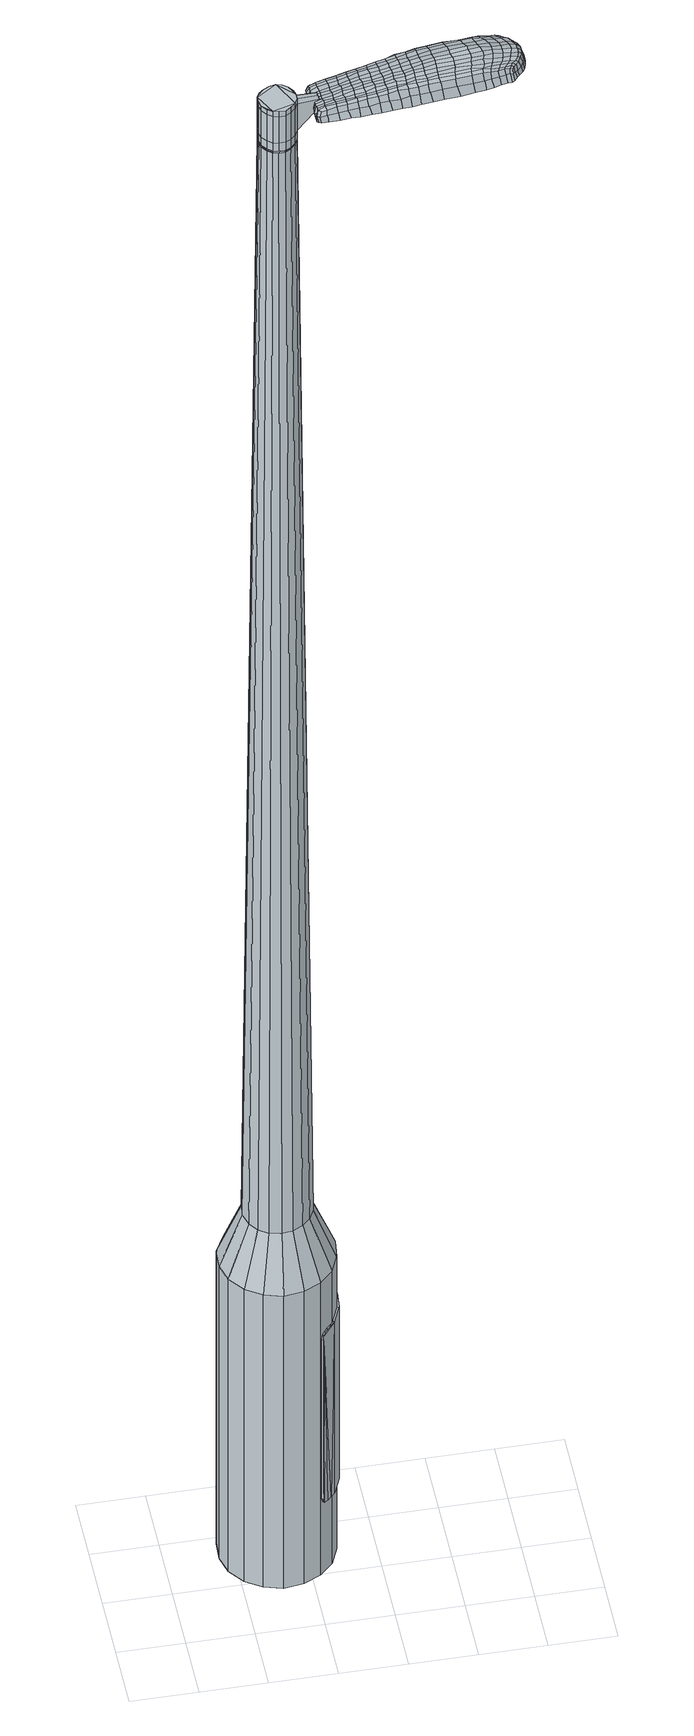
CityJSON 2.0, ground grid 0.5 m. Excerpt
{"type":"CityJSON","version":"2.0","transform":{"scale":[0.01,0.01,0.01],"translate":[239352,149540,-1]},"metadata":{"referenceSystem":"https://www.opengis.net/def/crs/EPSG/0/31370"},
"CityObjects":{
"object1":{"type":"GenericCityObject","attributes":{"cluster":898,"mean_distance_to_centroid":0.32,"new_centroid_x":239352.8,"new_centroid_y":149540.81,"mean_distance_to_camera":8.29,"H1":488.17,"H2":578.06,"Z_final":110.41,"cluster2":-1,"proj_x":239353.4,"proj_y":149546.89,"id_line":43039,"bearing_l":275.64,"distance":6.11,"orientation":"left","G_obj":5.64},"geometry":[{"type":"MultiSurface","lod":"2","boundaries":[[[0,1,2,3]],[[1,4,5,2]],[[4,6,7,5]],[[6,8,9,7]],[[8,10,11,9]],[[10,12,13,11]],[[12,14,15,13]],[[14,16,17,15]],[[16,18,19,17]],[[18,20,21,19]],[[20,22,23,21]],[[22,24,25,23]],[[24,26,27,25]],[[26,28,29,27]],[[28,30,31,29]],[[30,32,33,31]],[[32,34,35,33]],[[34,0,3,35]],[[36,37,38,39]],[[38,40,41,42]],[[41,43,42]],[[42,44,45,46]],[[45,47,46]],[[46,48,49,50]],[[49,51,50]],[[42,46,50,38]],[[50,52,39,38]],[[53,36,39]],[[2,5,7,35]],[[7,9,11,15]],[[11,13,15]],[[15,17,19,23]],[[19,21,23]],[[23,25,27,31]],[[27,29,31]],[[15,23,31,7]],[[31,33,35,7]],[[3,2,35]],[[1,0,54,55]],[[0,34,56,54]],[[34,32,57,56]],[[32,30,58,57]],[[30,28,59,58]],[[28,26,60,59]],[[26,24,61,60]],[[24,22,62,61]],[[22,20,63,62]],[[20,18,64,63]],[[18,16,65,64]],[[16,14,66,65]],[[14,12,67,66]],[[12,10,68,67]],[[10,8,69,68]],[[8,6,70,69]],[[6,4,71,70]],[[4,1,55,71]],[[55,54,72,73]],[[54,56,74,72]],[[56,57,75,74]],[[57,58,76,75]],[[58,59,77,76]],[[59,60,78,77]],[[60,61,79,78]],[[61,62,80,79]],[[62,63,81,80]],[[63,64,82,81]],[[64,65,83,82]],[[65,66,84,83]],[[66,67,85,84]],[[67,68,86,85]],[[68,69,87,86]],[[69,70,88,87]],[[70,71,89,88]],[[71,55,73,89]],[[90,91,92,93]],[[94,95,91,90]],[[96,97,95,94]],[[98,99,97,96]],[[100,101,99,98]],[[78,102,101,100]],[[79,103,102,78]],[[104,105,103,79]],[[106,107,105,104]],[[108,109,107,106]],[[110,111,109,108]],[[112,113,111,110]],[[114,115,113,112]],[[116,117,115,114]],[[118,119,117,116]],[[120,121,119,118]],[[122,123,121,120]],[[93,92,123,122]],[[124,125,126,127]],[[128,124,127,129]],[[130,128,129,131]],[[132,130,131,133]],[[134,132,133,135]],[[136,134,135,137]],[[138,136,137,139]],[[140,138,139,141]],[[142,140,141,143]],[[144,142,143,145]],[[146,144,145,147]],[[148,146,147,149]],[[150,148,149,151]],[[152,150,151,153]],[[154,152,153,155]],[[156,154,155,157]],[[73,72,90,93]],[[72,74,94,90]],[[74,75,96,94]],[[75,76,98,96]],[[76,77,100,98]],[[77,78,100]],[[80,104,79]],[[80,81,106,104]],[[81,82,108,106]],[[82,83,110,108]],[[83,84,112,110]],[[84,85,114,112]],[[85,86,116,114]],[[86,87,118,116]],[[87,88,120,118]],[[88,89,122,120]],[[89,73,93,122]],[[158,159,92,91]],[[159,160,123,92]],[[160,161,121,123]],[[161,162,119,121]],[[162,163,117,119]],[[163,164,115,117]],[[164,165,113,115]],[[165,166,111,113]],[[166,167,109,111]],[[167,168,107,109]],[[168,169,105,107]],[[169,103,105]],[[170,101,102]],[[170,171,99,101]],[[171,172,97,99]],[[172,173,95,97]],[[173,158,91,95]],[[39,52,156,174]],[[159,158,175,157]],[[53,39,174,125]],[[158,173,126,175]],[[36,53,125,124]],[[173,172,127,126]],[[37,36,124,128]],[[172,171,129,127]],[[38,37,128,130]],[[171,170,131,129]],[[40,38,130,132]],[[170,102,133,131]],[[41,40,132,134]],[[102,103,135,133]],[[43,41,134,136]],[[103,169,137,135]],[[42,43,136,138]],[[169,168,139,137]],[[44,42,138,140]],[[168,167,141,139]],[[45,44,140,142]],[[167,166,143,141]],[[47,45,142,144]],[[166,165,145,143]],[[46,47,144,146]],[[165,164,147,145]],[[48,46,146,148]],[[164,163,149,147]],[[49,48,148,150]],[[163,162,151,149]],[[51,49,150,152]],[[162,161,153,151]],[[50,51,152,154]],[[161,160,155,153]],[[52,50,154,156]],[[160,159,157,155]],[[156,157,176,177]],[[157,175,178,176]],[[175,126,179,178]],[[126,125,180,179]],[[125,174,181,180]],[[174,156,177,181]],[[182,183,184,185]],[[186,182,185,187]],[[182,186,188,189]],[[183,182,189,190]],[[191,192,193,194]],[[195,191,194,196]],[[191,195,197,198]],[[192,191,198,199]],[[200,201,202,203]],[[204,200,203,205]],[[200,204,206,207]],[[201,200,207,208]],[[209,210,211,212]],[[213,209,212,214]],[[209,213,215,216]],[[210,209,216,217]],[[218,219,220,221]],[[222,218,221,223]],[[218,222,224,225]],[[219,218,225,226]],[[227,228,229,230]],[[231,227,230,232]],[[227,231,233,234]],[[228,227,234,235]],[[236,237,238,239]],[[228,236,239,229]],[[236,228,235,240]],[[237,236,240,241]],[[242,243,244,245]],[[237,242,245,238]],[[242,237,241,246]],[[243,242,246,247]],[[248,186,187,249]],[[243,248,249,244]],[[248,243,247,250]],[[186,248,250,188]],[[251,252,253,254]],[[255,251,254,256]],[[251,255,257,258]],[[252,251,258,259]],[[260,261,262,263]],[[252,260,263,253]],[[260,252,259,264]],[[261,260,264,265]],[[266,267,268,269]],[[261,266,269,262]],[[266,261,265,270]],[[267,266,270,271]],[[272,273,274,275]],[[267,272,275,268]],[[272,267,271,276]],[[273,272,276,277]],[[278,183,190,279]],[[273,278,279,274]],[[278,273,277,280]],[[183,278,280,184]],[[281,282,283,284]],[[285,281,284,286]],[[281,285,287,288]],[[282,281,288,289]],[[290,291,292,293]],[[282,290,293,283]],[[290,282,289,294]],[[291,290,294,295]],[[296,297,298,299]],[[291,296,299,292]],[[296,291,295,300]],[[297,296,300,301]],[[302,195,196,303]],[[297,302,303,298]],[[302,297,301,304]],[[195,302,304,197]],[[305,306,307,308]],[[309,305,308,310]],[[305,309,311,312]],[[306,305,312,313]],[[314,315,316,317]],[[306,314,317,307]],[[314,306,313,318]],[[315,314,318,319]],[[320,321,322,323]],[[315,320,323,316]],[[320,315,319,324]],[[321,320,324,325]],[[326,327,328,329]],[[321,326,329,322]],[[326,321,325,330]],[[327,326,330,331]],[[332,192,199,333]],[[327,332,333,328]],[[332,327,331,334]],[[192,332,334,193]],[[335,221,220,336]],[[337,335,336,338]],[[335,337,339,340]],[[221,335,340,223]],[[341,337,338,342]],[[343,341,342,344]],[[341,343,345,346]],[[337,341,346,339]],[[347,343,344,348]],[[349,347,348,350]],[[347,349,351,352]],[[343,347,352,345]],[[353,349,350,354]],[[355,353,354,356]],[[353,355,357,358]],[[349,353,358,351]],[[359,355,356,360]],[[210,359,360,211]],[[359,210,217,361]],[[355,359,361,357]],[[362,363,208,207]],[[364,362,207,206]],[[362,364,365,366]],[[363,362,366,367]],[[368,369,367,366]],[[370,368,366,365]],[[368,370,371,372]],[[369,368,372,373]],[[374,375,373,372]],[[376,374,372,371]],[[374,376,377,378]],[[375,374,378,379]],[[380,381,379,378]],[[382,380,378,377]],[[380,382,215,213]],[[381,380,213,214]],[[383,384,385,386]],[[285,383,386,287]],[[383,285,286,387]],[[384,383,387,388]],[[389,204,205,390]],[[384,389,390,385]],[[389,384,388,391]],[[204,389,391,206]],[[392,393,394,395]],[[231,392,395,233]],[[392,231,232,396]],[[393,392,396,397]],[[398,399,400,401]],[[393,398,401,394]],[[398,393,397,402]],[[399,398,402,403]],[[404,201,208,405]],[[399,404,405,400]],[[404,399,403,406]],[[201,404,406,202]],[[407,408,409,410]],[[189,407,410,190]],[[407,189,188,411]],[[408,407,411,412]],[[413,414,415,416]],[[408,413,416,409]],[[413,408,412,417]],[[414,413,417,418]],[[419,212,211,420]],[[414,419,420,415]],[[419,414,418,421]],[[212,419,421,214]],[[422,423,424,425]],[[194,422,425,196]],[[422,194,193,426]],[[423,422,426,427]],[[428,216,215,429]],[[423,428,429,424]],[[428,423,427,430]],[[216,428,430,217]],[[431,432,433,434]],[[309,431,434,311]],[[431,309,310,435]],[[432,431,435,436]],[[437,222,223,438]],[[432,437,438,433]],[[437,432,436,439]],[[222,437,439,224]],[[440,441,442,443]],[[255,440,443,257]],[[440,255,256,444]],[[441,440,444,445]],[[446,447,448,449]],[[441,446,449,442]],[[446,441,445,450]],[[447,446,450,451]],[[452,219,226,453]],[[447,452,453,448]],[[452,447,451,454]],[[219,452,454,220]],[[455,456,445,444]],[[254,455,444,256]],[[455,254,253,457]],[[456,455,457,458]],[[459,460,451,450]],[[456,459,450,445]],[[459,456,458,461]],[[460,459,461,462]],[[463,336,220,454]],[[460,463,454,451]],[[463,460,462,464]],[[336,463,464,338]],[[465,466,467,468]],[[312,465,468,313]],[[465,312,311,434]],[[466,465,434,433]],[[469,340,339,470]],[[466,469,470,467]],[[469,466,433,438]],[[340,469,438,223]],[[471,472,458,457]],[[263,471,457,253]],[[471,263,262,473]],[[472,471,473,474]],[[475,476,462,461]],[[472,475,461,458]],[[475,472,474,477]],[[476,475,477,478]],[[479,342,338,464]],[[476,479,464,462]],[[479,476,478,480]],[[342,479,480,344]],[[481,482,483,484]],[[318,481,484,319]],[[481,318,313,468]],[[482,481,468,467]],[[485,346,345,486]],[[482,485,486,483]],[[485,482,467,470]],[[346,485,470,339]],[[487,488,474,473]],[[269,487,473,262]],[[487,269,268,489]],[[488,487,489,490]],[[491,492,478,477]],[[488,491,477,474]],[[491,488,490,493]],[[492,491,493,494]],[[495,348,344,480]],[[492,495,480,478]],[[495,492,494,496]],[[348,495,496,350]],[[497,498,499,500]],[[324,497,500,325]],[[497,324,319,484]],[[498,497,484,483]],[[501,352,351,502]],[[498,501,502,499]],[[501,498,483,486]],[[352,501,486,345]],[[503,504,490,489]],[[275,503,489,268]],[[503,275,274,505]],[[504,503,505,506]],[[507,508,494,493]],[[504,507,493,490]],[[507,504,506,509]],[[508,507,509,510]],[[511,354,350,496]],[[508,511,496,494]],[[511,508,510,512]],[[354,511,512,356]],[[513,514,515,516]],[[330,513,516,331]],[[513,330,325,500]],[[514,513,500,499]],[[517,358,357,518]],[[514,517,518,515]],[[517,514,499,502]],[[358,517,502,351]],[[519,520,506,505]],[[279,519,505,274]],[[519,279,190,410]],[[520,519,410,409]],[[521,522,510,509]],[[520,521,509,506]],[[521,520,409,416]],[[522,521,416,415]],[[523,360,356,512]],[[522,523,512,510]],[[523,522,415,420]],[[360,523,420,211]],[[524,525,427,426]],[[334,524,426,193]],[[524,334,331,516]],[[525,524,516,515]],[[526,361,217,430]],[[525,526,430,427]],[[526,525,515,518]],[[361,526,518,357]],[[527,528,388,387]],[[284,527,387,286]],[[527,284,283,529]],[[528,527,529,530]],[[531,364,206,391]],[[528,531,391,388]],[[531,528,530,532]],[[364,531,532,365]],[[533,534,535,536]],[[234,533,536,235]],[[533,234,233,395]],[[534,533,395,394]],[[537,538,539,540]],[[534,537,540,535]],[[537,534,394,401]],[[538,537,401,400]],[[541,363,367,542]],[[538,541,542,539]],[[541,538,400,405]],[[363,541,405,208]],[[543,544,530,529]],[[293,543,529,283]],[[543,293,292,545]],[[544,543,545,546]],[[547,370,365,532]],[[544,547,532,530]],[[547,544,546,548]],[[370,547,548,371]],[[549,550,551,552]],[[240,549,552,241]],[[549,240,235,536]],[[550,549,536,535]],[[553,554,555,556]],[[550,553,556,551]],[[553,550,535,540]],[[554,553,540,539]],[[557,369,373,558]],[[554,557,558,555]],[[557,554,539,542]],[[369,557,542,367]],[[559,560,546,545]],[[299,559,545,292]],[[559,299,298,561]],[[560,559,561,562]],[[563,376,371,548]],[[560,563,548,546]],[[563,560,562,564]],[[376,563,564,377]],[[565,566,567,568]],[[246,565,568,247]],[[565,246,241,552]],[[566,565,552,551]],[[569,570,571,572]],[[566,569,572,567]],[[569,566,551,556]],[[570,569,556,555]],[[573,375,379,574]],[[570,573,574,571]],[[573,570,555,558]],[[375,573,558,373]],[[575,576,562,561]],[[303,575,561,298]],[[575,303,196,425]],[[576,575,425,424]],[[577,382,377,564]],[[576,577,564,562]],[[577,576,424,429]],[[382,577,429,215]],[[578,579,412,411]],[[250,578,411,188]],[[578,250,247,568]],[[579,578,568,567]],[[580,581,418,417]],[[579,580,417,412]],[[580,579,567,572]],[[581,580,572,571]],[[582,381,214,421]],[[581,582,421,418]],[[582,581,571,574]],[[381,582,574,379]],[[583,584,585,586]],[[586,585,587,588]],[[589,587,585,590]],[[590,585,584,591]],[[592,593,594,595]],[[595,594,596,597]],[[598,596,594,599]],[[599,594,593,600]],[[601,602,603,604]],[[604,603,605,606]],[[607,605,603,608]],[[608,603,602,609]],[[610,611,612,613]],[[613,612,614,615]],[[616,614,612,617]],[[617,612,611,618]],[[619,620,621,622]],[[622,621,623,624]],[[625,623,621,626]],[[626,621,620,627]],[[628,629,630,631]],[[631,630,632,633]],[[634,632,630,635]],[[635,630,629,636]],[[637,638,639,640]],[[640,639,629,628]],[[636,629,639,641]],[[641,639,638,642]],[[643,644,645,646]],[[646,645,638,637]],[[642,638,645,647]],[[647,645,644,648]],[[588,587,649,650]],[[650,649,644,643]],[[648,644,649,651]],[[651,649,587,589]],[[652,653,654,655]],[[655,654,656,657]],[[658,656,654,659]],[[659,654,653,660]],[[661,662,663,664]],[[664,663,653,652]],[[660,653,663,665]],[[665,663,662,666]],[[667,668,669,670]],[[670,669,662,661]],[[666,662,669,671]],[[671,669,668,672]],[[673,674,675,676]],[[676,675,668,667]],[[672,668,675,677]],[[677,675,674,678]],[[591,584,679,680]],[[680,679,674,673]],[[678,674,679,681]],[[681,679,584,583]],[[682,683,684,685]],[[685,684,686,687]],[[688,686,684,689]],[[689,684,683,690]],[[691,692,693,694]],[[694,693,683,682]],[[690,683,693,695]],[[695,693,692,696]],[[697,698,699,700]],[[700,699,692,691]],[[696,692,699,701]],[[701,699,698,702]],[[597,596,703,704]],[[704,703,698,697]],[[702,698,703,705]],[[705,703,596,598]],[[706,707,708,709]],[[709,708,710,711]],[[712,710,708,713]],[[713,708,707,714]],[[715,716,717,718]],[[718,717,707,706]],[[714,707,717,719]],[[719,717,716,720]],[[721,722,723,724]],[[724,723,716,715]],[[720,716,723,725]],[[725,723,722,726]],[[727,728,729,730]],[[730,729,722,721]],[[726,722,729,731]],[[731,729,728,732]],[[600,593,733,734]],[[734,733,728,727]],[[732,728,733,735]],[[735,733,593,592]],[[619,622,736,737]],[[737,736,738,739]],[[740,738,736,741]],[[741,736,622,624]],[[739,738,742,743]],[[743,742,744,745]],[[746,744,742,747]],[[747,742,738,740]],[[745,744,748,749]],[[749,748,750,751]],[[752,750,748,753]],[[753,748,744,746]],[[751,750,754,755]],[[755,754,756,757]],[[758,756,754,759]],[[759,754,750,752]],[[757,756,760,761]],[[761,760,611,610]],[[618,611,760,762]],[[762,760,756,758]],[[609,763,764,608]],[[608,764,765,607]],[[766,765,764,767]],[[767,764,763,768]],[[768,769,770,767]],[[767,770,771,766]],[[772,771,770,773]],[[773,770,769,774]],[[774,775,776,773]],[[773,776,777,772]],[[778,777,776,779]],[[779,776,775,780]],[[780,781,782,779]],[[779,782,783,778]],[[616,783,782,614]],[[614,782,781,615]],[[784,785,786,787]],[[787,786,686,688]],[[687,686,786,788]],[[788,786,785,789]],[[606,605,790,791]],[[791,790,785,784]],[[789,785,790,792]],[[792,790,605,607]],[[793,794,795,796]],[[796,795,632,634]],[[633,632,795,797]],[[797,795,794,798]],[[799,800,801,802]],[[802,801,794,793]],[[798,794,801,803]],[[803,801,800,804]],[[609,602,805,806]],[[806,805,800,799]],[[804,800,805,807]],[[807,805,602,601]],[[808,809,810,811]],[[811,810,590,591]],[[589,590,810,812]],[[812,810,809,813]],[[814,815,816,817]],[[817,816,809,808]],[[813,809,816,818]],[[818,816,815,819]],[[610,613,820,821]],[[821,820,815,814]],[[819,815,820,822]],[[822,820,613,615]],[[823,824,825,826]],[[826,825,595,597]],[[592,595,825,827]],[[827,825,824,828]],[[616,617,829,830]],[[830,829,824,823]],[[828,824,829,831]],[[831,829,617,618]],[[832,833,834,835]],[[835,834,710,712]],[[711,710,834,836]],[[836,834,833,837]],[[624,623,838,839]],[[839,838,833,832]],[[837,833,838,840]],[[840,838,623,625]],[[841,842,656,843]],[[843,656,658]],[[657,656,844]],[[844,656,842,845]],[[846,847,848,849]],[[849,848,842,841]],[[845,842,848,850]],[[850,848,847,851]],[[627,620,852,853]],[[853,852,847,846]],[[851,847,852,854]],[[854,852,620,619]],[[845,855,844]],[[844,855,655,657]],[[652,655,855,856]],[[856,855,857]],[[851,858,859,850]],[[850,859,855,845]],[[857,855,859,860]],[[860,859,858,861]],[[619,737,177,854]],[[854,177,858,851]],[[861,858,177,862]],[[862,177,737,739]],[[863,864,865,866]],[[866,865,713,714]],[[712,713,865,835]],[[835,865,864,832]],[[740,741,867,868]],[[868,867,864,863]],[[832,864,867,839]],[[839,867,741,624]],[[857,869,870,856]],[[856,870,664,652]],[[661,664,870,871]],[[871,870,869,872]],[[861,873,874,860]],[[860,874,869,857]],[[872,869,874,875]],[[875,874,873,876]],[[739,743,877,862]],[[862,877,873,861]],[[876,873,877,878]],[[878,877,743,745]],[[879,880,881,882]],[[882,881,719,720]],[[714,719,881,866]],[[866,881,880,863]],[[746,747,883,884]],[[884,883,880,879]],[[863,880,883,868]],[[868,883,747,740]],[[872,885,886,871]],[[871,886,670,661]],[[667,670,886,887]],[[887,886,885,888]],[[876,889,890,875]],[[875,890,885,872]],[[888,885,890,891]],[[891,890,889,892]],[[745,749,893,878]],[[878,893,889,876]],[[892,889,893,894]],[[894,893,749,751]],[[895,896,897,898]],[[898,897,725,726]],[[720,725,897,882]],[[882,897,896,879]],[[752,753,899,900]],[[900,899,896,895]],[[879,896,899,884]],[[884,899,753,746]],[[888,901,902,887]],[[887,902,676,667]],[[673,676,902,903]],[[903,902,901,904]],[[892,905,906,891]],[[891,906,901,888]],[[904,901,906,907]],[[907,906,905,908]],[[751,755,909,894]],[[894,909,905,892]],[[908,905,909,910]],[[910,909,755,757]],[[911,912,913,914]],[[914,913,731,732]],[[726,731,913,898]],[[898,913,912,895]],[[758,759,915,916]],[[916,915,912,911]],[[895,912,915,900]],[[900,915,759,752]],[[904,917,918,903]],[[903,918,680,673]],[[591,680,918,811]],[[811,918,917,808]],[[908,919,920,907]],[[907,920,917,904]],[[808,917,920,817]],[[817,920,919,814]],[[757,761,921,910]],[[910,921,919,908]],[[814,919,921,821]],[[821,921,761,610]],[[828,922,923,827]],[[827,923,735,592]],[[732,735,923,914]],[[914,923,922,911]],[[618,762,924,831]],[[831,924,922,828]],[[911,922,924,916]],[[916,924,762,758]],[[789,925,926,788]],[[788,926,685,687]],[[682,685,926,927]],[[927,926,925,928]],[[607,765,929,792]],[[792,929,925,789]],[[928,925,929,930]],[[930,929,765,766]],[[931,932,933,934]],[[934,933,635,636]],[[634,635,933,796]],[[796,933,932,793]],[[935,936,937,938]],[[938,937,932,931]],[[793,932,937,802]],[[802,937,936,799]],[[768,763,939,940]],[[940,939,936,935]],[[799,936,939,806]],[[806,939,763,609]],[[928,941,942,927]],[[927,942,694,682]],[[691,694,942,943]],[[943,942,941,944]],[[766,771,945,930]],[[930,945,941,928]],[[944,941,945,946]],[[946,945,771,772]],[[947,948,949,950]],[[950,949,641,642]],[[636,641,949,934]],[[934,949,948,931]],[[951,952,953,954]],[[954,953,948,947]],[[931,948,953,938]],[[938,953,952,935]],[[774,769,955,956]],[[956,955,952,951]],[[935,952,955,940]],[[940,955,769,768]],[[944,957,958,943]],[[943,958,700,691]],[[697,700,958,959]],[[959,958,957,960]],[[772,777,961,946]],[[946,961,957,944]],[[960,957,961,962]],[[962,961,777,778]],[[963,964,965,966]],[[966,965,647,648]],[[642,647,965,950]],[[950,965,964,947]],[[967,968,969,970]],[[970,969,964,963]],[[947,964,969,954]],[[954,969,968,951]],[[780,775,971,972]],[[972,971,968,967]],[[951,968,971,956]],[[956,971,775,774]],[[960,973,974,959]],[[959,974,704,697]],[[597,704,974,826]],[[826,974,973,823]],[[778,783,975,962]],[[962,975,973,960]],[[823,973,975,830]],[[830,975,783,616]],[[813,976,977,812]],[[812,977,651,589]],[[648,651,977,966]],[[966,977,976,963]],[[819,978,979,818]],[[818,979,976,813]],[[963,976,979,970]],[[970,979,978,967]],[[615,781,980,822]],[[822,980,978,819]],[[967,978,980,972]],[[972,980,781,780]],[[583,586,185,184]],[[586,588,187,185]],[[598,599,198,197]],[[599,600,199,198]],[[601,604,203,202]],[[604,606,205,203]],[[625,626,225,224]],[[626,627,226,225]],[[628,631,230,229]],[[631,633,232,230]],[[637,640,239,238]],[[640,628,229,239]],[[643,646,245,244]],[[646,637,238,245]],[[588,650,249,187]],[[650,643,244,249]],[[658,659,258,257]],[[659,660,259,258]],[[660,665,264,259]],[[665,666,265,264]],[[666,671,270,265]],[[671,672,271,270]],[[672,677,276,271]],[[677,678,277,276]],[[678,681,280,277]],[[681,583,184,280]],[[688,689,288,287]],[[689,690,289,288]],[[690,695,294,289]],[[695,696,295,294]],[[696,701,300,295]],[[701,702,301,300]],[[702,705,304,301]],[[705,598,197,304]],[[706,709,308,307]],[[709,711,310,308]],[[715,718,317,316]],[[718,706,307,317]],[[721,724,323,322]],[[724,715,316,323]],[[727,730,329,328]],[[730,721,322,329]],[[600,734,333,199]],[[734,727,328,333]],[[784,787,386,385]],[[787,688,287,386]],[[606,791,390,205]],[[791,784,385,390]],[[633,797,396,232]],[[797,798,397,396]],[[798,803,402,397]],[[803,804,403,402]],[[804,807,406,403]],[[807,601,202,406]],[[711,836,435,310]],[[836,837,436,435]],[[837,840,439,436]],[[840,625,224,439]],[[841,843,443,442]],[[843,658,257,443]],[[846,849,449,448]],[[849,841,442,449]],[[627,853,453,226]],[[853,846,448,453]],[[981,982,983,984]],[[985,986,984,983]],[[987,988,989,990]],[[991,992,993,994]],[[982,995,996,983]],[[997,985,983,996]],[[998,987,990,999]],[[1000,1001,992,991]],[[995,1002,1003,996]],[[1003,1004,997,996]],[[1005,998,999,1006]],[[1007,1001,1000,1008]],[[1002,1009,1010,1003]],[[1010,1011,1004,1003]],[[1012,1005,1006,1013]],[[1014,1007,1008,1015]],[[1016,1017,1018,1019]],[[1020,1021,1017,1016]],[[1020,1022,1023,1021]],[[1022,1024,1025,1023]],[[1026,1027,1028,1029]],[[1030,1031,1027,1026]],[[1032,1033,1031,1030]],[[1034,1035,1033,1032]],[[1029,1018,1017,1026]],[[1026,1017,1021,1030]],[[1021,1023,1032,1030]],[[1023,1025,1034,1032]],[[990,989,986,985]],[[999,990,985,997]],[[1004,1006,999,997]],[[1011,1013,1006,1004]],[[991,994,988,987]],[[1000,991,987,998]],[[1008,1000,998,1005]],[[1015,1008,1005,1012]],[[992,1016,1019,993]],[[1001,1020,1016,992]],[[1022,1020,1001,1007]],[[1024,1022,1007,1014]],[[1036,1037,1038,1039]],[[1038,1040,1041,1042]],[[1038,1042,1043,1044]],[[1038,1044,1039]],[[1045,1036,1039,1046]],[[1047,1046,1039,1048]],[[1049,1048,1039]],[[1050,1038,1037,1051]],[[1052,1050,1051,1053]],[[1054,1052,1053,1055]],[[1056,1054,1055,1057]],[[1058,1056,1057,1059]],[[1059,1060,1061,1062]],[[1059,1062,1063,1064]],[[1059,1064,1065,1066]],[[1065,1067,1068,1069]],[[1065,1069,1070,1071]],[[1065,1071,1066]],[[1059,1066,1058]],[[1072,1073,1037,1036]],[[1074,1075,1040,1038]],[[1076,1077,1049,1039]],[[1073,1078,1051,1037]],[[1079,1074,1038,1050]],[[1078,1080,1053,1051]],[[1081,1079,1050,1052]],[[1080,1082,1055,1053]],[[1083,1081,1052,1054]],[[1082,1084,1057,1055]],[[1085,1083,1054,1056]],[[1084,1086,1059,1057]],[[1087,1085,1056,1058]],[[1086,1088,1060,1059]],[[1089,1090,1067,1065]],[[1091,1087,1058,1066]],[[1061,1060,1088,1092]],[[1062,1061,1092,1093]],[[1063,1062,1093,1094]],[[1064,1063,1094,1095]],[[1065,1064,1095,1089]],[[1096,1072,1036,1045]],[[1097,1096,1045,1046]],[[1098,1097,1046,1047]],[[1099,1098,1047,1048]],[[1077,1099,1048,1049]],[[1041,1040,1075,1100]],[[1068,1067,1090,1101]],[[1042,1041,1100,1102]],[[1043,1042,1102,1103]],[[1044,1043,1103,1104]],[[1039,1044,1104,1076]],[[1069,1068,1101,1105]],[[1070,1069,1105,1106]],[[1071,1070,1106,1107]],[[1066,1071,1107,1091]]]}]}
},
"vertices":[
[124,88,384],[122,73,384],[122,73,96],[124,88,96],[116,59,384],[116,59,96],[106,49,384],[106,49,96],[93,43,384],[93,43,96],[78,41,384],[78,41,96],[64,45,384],[64,45,96],[52,53,384],[52,53,96],[43,65,384],[43,65,96],[39,79,384],[39,79,96],[40,94,384],[40,94,96],[47,107,384],[47,107,96],[57,118,384],[57,118,96],[70,124,384],[70,124,96],[85,126,384],[85,126,96],[99,122,384],[99,122,96],[111,114,384],[111,114,96],[120,102,384],[120,102,96],[91,93,1524],[87,96,1524],[83,97,1524],[95,85,1524],[78,96,1524],[74,94,1524],[68,87,1524],[70,91,1524],[68,82,1524],[69,78,1524],[76,71,1524],[72,74,1524],[80,70,1524],[85,70,1524],[93,76,1524],[89,72,1524],[95,80,1524],[94,89,1524],[107,86,429],[106,77,429],[104,94,429],[99,101,429],[92,106,429],[83,108,429],[75,108,429],[67,104,429],[61,98,429],[57,90,429],[56,81,429],[59,72,429],[64,65,429],[71,60,429],[80,58,429],[88,59,429],[96,63,429],[102,69,429],[95,85,1483],[95,80,1483],[94,89,1483],[91,93,1483],[87,96,1483],[83,97,1483],[78,96,1483],[74,94,1483],[70,91,1483],[68,87,1483],[68,82,1483],[69,78,1483],[72,74,1483],[76,71,1483],[80,70,1483],[85,70,1483],[89,72,1483],[93,76,1483],[94,85,1483],[94,85,1485],[94,80,1485],[94,80,1483],[93,89,1483],[93,89,1485],[90,93,1483],[90,93,1485],[87,95,1483],[87,95,1485],[82,96,1483],[82,96,1485],[78,96,1485],[74,94,1485],[71,91,1483],[71,91,1485],[69,87,1483],[69,87,1485],[69,82,1483],[69,82,1485],[70,78,1483],[70,78,1485],[73,74,1483],[73,74,1485],[76,72,1483],[76,72,1485],[81,71,1483],[81,71,1485],[85,71,1483],[85,71,1485],[89,73,1483],[89,73,1485],[92,76,1483],[92,76,1485],[91,93,1519],[94,89,1519],[94,89,1493],[91,93,1493],[87,96,1519],[87,96,1493],[83,97,1519],[83,97,1493],[78,96,1519],[78,96,1493],[74,94,1519],[74,94,1493],[70,91,1519],[70,91,1493],[68,87,1519],[68,87,1493],[68,82,1519],[68,82,1493],[69,78,1519],[69,78,1493],[72,74,1519],[72,74,1493],[76,71,1519],[76,71,1493],[80,70,1519],[80,70,1493],[85,70,1519],[85,70,1493],[89,72,1519],[89,72,1493],[93,76,1519],[93,76,1493],[95,80,1519],[95,80,1493],[95,85,1485],[95,80,1485],[93,76,1485],[89,72,1485],[85,70,1485],[80,70,1485],[76,71,1485],[72,74,1485],[69,78,1485],[68,82,1485],[68,87,1485],[70,91,1485],[83,97,1485],[87,96,1485],[91,93,1485],[94,89,1485],[95,85,1519],[95,85,1493],[114,83,1513],[114,83,1518],[113,87,1513],[113,90,1513],[113,90,1518],[113,87,1518],[189,74,1519],[182,74,1518],[183,73,1509],[191,73,1510],[198,75,1519],[199,74,1510],[197,76,1526],[188,76,1525],[181,75,1525],[186,113,1519],[179,112,1518],[178,110,1525],[185,111,1525],[194,114,1519],[193,112,1526],[195,115,1510],[187,114,1510],[180,113,1509],[260,102,1519],[261,99,1519],[262,99,1513],[261,103,1513],[259,106,1519],[260,107,1513],[257,106,1524],[259,102,1524],[259,99,1524],[187,95,1530],[179,94,1529],[180,91,1529],[187,92,1530],[196,96,1531],[196,93,1531],[195,100,1530],[186,99,1530],[179,98,1529],[106,87,1512],[107,84,1512],[108,84,1517],[107,87,1517],[106,90,1512],[107,90,1517],[107,90,1506],[107,87,1506],[107,84,1506],[248,82,1519],[245,81,1519],[246,80,1512],[249,80,1512],[250,82,1518],[251,81,1512],[250,83,1522],[248,83,1523],[244,82,1524],[240,80,1519],[234,79,1519],[236,77,1512],[241,79,1512],[239,81,1524],[234,80,1525],[229,78,1519],[221,77,1519],[222,76,1511],[230,77,1511],[228,79,1526],[220,78,1526],[209,76,1519],[211,75,1510],[208,77,1526],[115,71,1513],[123,72,1513],[122,73,1518],[115,72,1517],[110,71,1512],[111,72,1516],[111,71,1506],[116,70,1507],[124,70,1507],[130,72,1514],[138,72,1515],[137,73,1520],[130,73,1519],[132,71,1507],[139,71,1507],[145,72,1515],[153,73,1516],[152,74,1522],[144,74,1521],[147,71,1508],[154,71,1508],[160,73,1517],[168,73,1517],[166,75,1524],[159,74,1523],[162,72,1508],[169,72,1509],[175,74,1518],[174,75,1524],[176,72,1509],[245,117,1519],[242,117,1519],[242,116,1524],[245,116,1523],[248,117,1518],[247,116,1522],[248,118,1512],[246,119,1512],[243,119,1512],[237,117,1519],[231,117,1519],[231,116,1525],[237,116,1524],[238,119,1512],[232,119,1512],[225,117,1519],[217,116,1519],[217,115,1526],[225,115,1526],[226,118,1511],[218,118,1511],[206,115,1519],[205,114,1526],[207,117,1510],[113,101,1513],[120,103,1513],[121,104,1507],[113,103,1507],[107,100,1512],[108,101,1506],[108,100,1516],[112,100,1517],[119,101,1518],[127,104,1514],[135,105,1515],[136,106,1507],[128,105,1507],[127,102,1519],[134,104,1520],[142,106,1515],[150,107,1516],[151,109,1508],[143,108,1508],[142,105,1521],[149,106,1522],[157,108,1517],[164,110,1517],[165,111,1509],[158,110,1508],[156,107,1523],[163,108,1524],[171,111,1518],[173,112,1509],[171,109,1524],[113,88,1519],[113,85,1519],[120,88,1520],[121,86,1520],[120,91,1520],[113,90,1519],[128,89,1522],[128,86,1522],[135,90,1523],[135,87,1523],[135,93,1523],[127,92,1521],[142,91,1524],[143,88,1524],[150,91,1525],[150,88,1525],[150,95,1525],[142,94,1524],[157,92,1526],[158,89,1526],[165,93,1527],[165,90,1527],[164,96,1527],[157,95,1526],[172,94,1528],[172,90,1528],[172,97,1528],[256,102,1527],[256,98,1527],[254,106,1526],[250,106,1527],[251,102,1528],[252,98,1528],[245,101,1529],[245,97,1529],[244,105,1528],[237,104,1530],[238,100,1530],[238,97,1530],[230,100,1531],[231,96,1531],[229,104,1530],[221,103,1531],[221,99,1531],[222,95,1531],[208,97,1531],[209,94,1531],[208,101,1531],[250,116,1518],[252,114,1519],[253,115,1513],[251,117,1513],[249,115,1523],[251,113,1523],[256,111,1519],[257,111,1513],[254,110,1524],[252,84,1518],[254,85,1518],[253,86,1523],[251,84,1523],[253,83,1513],[255,85,1513],[257,88,1519],[259,91,1519],[257,92,1524],[255,88,1523],[258,88,1513],[260,91,1513],[260,95,1519],[259,95,1524],[261,95,1513],[188,77,1528],[188,79,1528],[180,79,1528],[180,77,1527],[196,78,1528],[196,80,1529],[187,82,1529],[187,85,1530],[180,85,1529],[180,82,1528],[196,83,1529],[196,86,1530],[187,88,1530],[180,88,1529],[196,89,1531],[185,110,1528],[185,107,1529],[194,108,1529],[193,111,1528],[178,109,1527],[178,106,1528],[186,103,1529],[195,104,1530],[178,102,1528],[105,99,1512],[105,97,1512],[107,97,1517],[106,98,1517],[106,100,1506],[106,98,1506],[106,94,1512],[107,93,1517],[106,94,1506],[108,72,1512],[108,74,1512],[108,73,1506],[109,72,1506],[109,73,1517],[109,75,1517],[107,76,1512],[107,79,1512],[108,79,1506],[108,76,1506],[108,77,1517],[108,79,1517],[107,82,1512],[108,81,1506],[108,82,1517],[114,74,1519],[114,75,1519],[122,74,1520],[122,76,1520],[114,77,1519],[114,80,1519],[121,78,1520],[121,80,1520],[113,82,1519],[121,83,1520],[112,99,1519],[112,97,1519],[119,98,1520],[119,100,1520],[112,94,1519],[120,95,1520],[129,74,1521],[129,76,1521],[137,75,1522],[136,76,1522],[129,78,1521],[128,81,1521],[136,79,1522],[136,82,1523],[128,84,1522],[136,84,1523],[127,101,1521],[127,99,1521],[134,100,1522],[134,102,1522],[127,96,1521],[134,97,1522],[144,75,1523],[144,77,1523],[151,75,1524],[151,77,1524],[144,79,1523],[143,82,1524],[151,80,1525],[151,83,1525],[143,85,1524],[150,86,1525],[141,103,1523],[142,101,1523],[149,102,1524],[149,104,1524],[142,98,1524],[149,99,1525],[159,76,1525],[159,78,1525],[166,76,1526],[166,78,1526],[158,80,1526],[158,83,1526],[166,81,1527],[165,84,1527],[158,86,1526],[165,87,1527],[156,105,1525],[156,103,1525],[163,104,1526],[163,106,1526],[157,99,1526],[164,100,1527],[173,77,1527],[173,78,1527],[173,81,1527],[173,84,1528],[173,87,1528],[170,108,1527],[171,105,1527],[171,101,1528],[246,115,1525],[249,113,1525],[243,115,1526],[245,113,1526],[252,110,1526],[247,110,1527],[249,84,1525],[250,86,1525],[247,85,1526],[245,83,1525],[253,88,1525],[255,91,1526],[250,91,1527],[249,88,1526],[256,95,1526],[251,94,1527],[238,115,1526],[239,113,1527],[231,115,1527],[233,112,1528],[242,109,1528],[235,109,1529],[240,82,1526],[241,84,1527],[235,83,1528],[234,81,1527],[243,87,1527],[244,90,1528],[237,89,1529],[236,86,1528],[245,94,1528],[238,93,1530],[225,114,1528],[226,112,1529],[217,113,1528],[218,111,1529],[228,108,1529],[219,107,1530],[228,81,1528],[229,82,1528],[220,82,1529],[220,80,1528],[230,85,1529],[230,89,1530],[221,88,1530],[221,84,1530],[231,92,1530],[222,91,1531],[205,112,1529],[206,110,1529],[207,106,1530],[208,79,1528],[208,81,1529],[209,84,1530],[209,87,1530],[209,90,1531],[183,75,1509],[182,76,1518],[189,76,1518],[190,75,1509],[198,77,1519],[199,76,1510],[197,78,1525],[188,78,1525],[181,77,1525],[178,108,1525],[179,110,1518],[186,111,1518],[185,109,1525],[194,112,1519],[194,110,1525],[196,113,1510],[187,112,1509],[180,111,1509],[259,99,1513],[258,99,1519],[258,102,1519],[259,102,1513],[257,105,1519],[258,106,1513],[255,105,1524],[257,102,1524],[257,99,1524],[180,91,1528],[180,94,1528],[187,95,1529],[187,92,1529],[196,96,1529],[196,93,1529],[195,100,1529],[187,99,1529],[179,98,1528],[110,85,1516],[109,85,1512],[109,87,1512],[109,87,1516],[108,90,1512],[109,90,1516],[109,91,1506],[109,87,1506],[110,85,1506],[245,81,1512],[244,83,1519],[247,83,1518],[248,82,1512],[249,84,1518],[250,83,1512],[249,85,1522],[247,85,1523],[244,84,1523],[235,79,1512],[234,81,1519],[240,82,1519],[241,80,1512],[239,83,1524],[233,82,1525],[222,78,1511],[221,79,1519],[228,80,1519],[230,79,1511],[227,81,1525],[220,80,1526],[209,78,1519],[211,77,1510],[208,79,1526],[122,75,1518],[123,74,1513],[115,73,1513],[115,74,1517],[110,73,1512],[111,74,1515],[111,72,1506],[116,72,1506],[124,72,1507],[137,75,1520],[138,74,1514],[130,74,1514],[130,75,1519],[132,73,1507],[139,73,1507],[152,76,1522],[153,75,1516],[145,74,1515],[144,76,1521],[147,73,1508],[154,73,1508],[167,77,1523],[168,75,1517],[160,75,1516],[159,76,1522],[162,74,1508],[169,74,1508],[175,76,1517],[174,77,1524],[176,74,1509],[241,114,1523],[242,115,1519],[245,115,1518],[245,114,1523],[247,115,1518],[246,114,1522],[248,116,1512],[246,117,1512],[243,117,1512],[231,114,1525],[231,115,1519],[237,115,1519],[237,114,1524],[238,117,1512],[232,117,1512],[217,113,1526],[218,114,1519],[225,115,1519],[225,114,1525],[226,116,1511],[219,116,1511],[206,113,1519],[205,112,1526],[207,115,1510],[121,102,1507],[120,101,1513],[113,100,1513],[114,101,1506],[108,98,1512],[109,100,1506],[109,98,1515],[113,98,1517],[120,100,1518],[136,104,1507],[135,103,1514],[128,102,1514],[129,103,1507],[127,101,1519],[135,102,1520],[151,107,1508],[150,105,1516],[143,104,1515],[144,106,1508],[142,103,1521],[149,104,1522],[166,109,1508],[165,108,1517],[157,107,1516],[158,108,1508],[157,105,1522],[164,106,1523],[172,109,1517],[173,110,1509],[171,107,1524],[114,88,1518],[114,85,1518],[121,88,1519],[121,86,1519],[121,91,1519],[114,90,1518],[128,89,1520],[129,86,1520],[136,90,1521],[136,87,1521],[135,93,1521],[128,92,1520],[143,91,1523],[143,88,1523],[150,91,1524],[151,89,1524],[150,94,1524],[143,94,1523],[158,92,1525],[158,89,1525],[165,93,1526],[165,90,1526],[165,96,1526],[158,95,1525],[172,94,1527],[173,91,1527],[172,97,1527],[255,98,1526],[254,102,1526],[253,105,1525],[249,105,1526],[250,101,1526],[251,98,1526],[245,97,1528],[244,101,1528],[243,104,1527],[236,104,1528],[237,100,1529],[237,97,1529],[230,96,1530],[230,99,1530],[229,103,1529],[220,102,1530],[221,99,1530],[221,95,1530],[209,94,1530],[209,97,1530],[208,101,1530],[251,114,1513],[251,113,1518],[249,114,1518],[249,116,1512],[248,113,1523],[250,112,1523],[254,109,1519],[255,110,1513],[253,109,1523],[251,87,1523],[253,87,1518],[251,85,1518],[250,86,1523],[252,84,1512],[254,86,1512],[255,92,1523],[257,92,1519],[255,89,1519],[254,89,1523],[256,89,1513],[258,92,1513],[258,95,1519],[257,95,1524],[259,95,1513],[181,79,1527],[188,80,1527],[188,79,1527],[181,78,1526],[196,79,1527],[196,81,1528],[180,85,1528],[188,86,1528],[188,83,1528],[181,82,1527],[197,83,1528],[197,86,1529],[187,89,1529],[180,88,1528],[196,90,1529],[194,108,1528],[185,107,1527],[185,108,1527],[194,109,1527],[178,107,1526],[178,106,1527],[186,103,1528],[195,104,1528],[179,102,1527],[109,97,1516],[108,97,1512],[107,98,1512],[108,98,1516],[108,99,1506],[108,98,1506],[108,94,1512],[109,94,1516],[109,94,1506],[111,74,1506],[110,74,1512],[110,73,1506],[110,74,1516],[111,75,1516],[110,79,1506],[109,79,1512],[110,77,1512],[110,76,1506],[110,77,1516],[110,80,1516],[109,82,1512],[110,82,1506],[110,82,1516],[115,75,1518],[122,75,1519],[122,76,1519],[115,80,1518],[115,78,1518],[122,78,1519],[122,81,1519],[121,83,1519],[120,98,1519],[113,97,1518],[113,98,1518],[120,99,1519],[113,94,1518],[120,95,1519],[129,76,1520],[130,75,1520],[137,76,1521],[137,77,1521],[129,81,1520],[129,79,1520],[137,79,1521],[136,82,1521],[129,84,1520],[136,84,1521],[135,100,1521],[127,99,1520],[127,100,1520],[135,101,1521],[128,96,1520],[135,97,1521],[144,77,1522],[144,76,1522],[152,77,1523],[152,78,1523],[144,82,1522],[144,80,1522],[151,80,1523],[151,83,1524],[144,85,1523],[151,86,1524],[149,102,1523],[142,101,1522],[142,102,1522],[149,103,1523],[142,97,1522],[150,98,1523],[159,78,1524],[159,77,1524],[166,77,1525],[166,79,1525],[159,83,1525],[159,81,1524],[166,81,1525],[166,84,1526],[158,86,1525],[166,87,1526],[164,104,1525],[157,103,1524],[157,104,1524],[164,105,1525],[157,99,1524],[164,100,1525],[174,79,1526],[174,78,1526],[173,85,1527],[173,82,1526],[173,88,1527],[171,105,1526],[171,106,1526],[172,101,1526],[248,112,1524],[246,113,1524],[242,113,1525],[244,112,1525],[251,109,1525],[247,109,1525],[246,86,1525],[249,87,1524],[248,85,1524],[244,85,1525],[249,91,1526],[253,92,1525],[251,89,1524],[248,88,1525],[254,95,1525],[250,95,1526],[239,112,1526],[237,113,1526],[231,113,1526],[232,112,1527],[241,108,1526],[234,108,1527],[235,84,1527],[241,85,1526],[239,84,1526],[234,83,1526],[237,90,1528],[244,91,1527],[242,88,1526],[236,87,1527],[244,94,1527],[237,93,1528],[226,111,1527],[225,113,1527],[217,112,1527],[218,110,1528],[228,107,1528],[219,107,1529],[220,83,1528],[228,83,1527],[228,82,1527],[220,81,1527],[221,88,1529],[230,89,1529],[229,86,1528],[221,85,1528],[230,92,1529],[222,92,1530],[206,109,1528],[205,111,1528],[207,105,1529],[208,81,1528],[208,80,1528],[209,87,1529],[209,84,1529],[209,91,1530],[111,72,1508],[110,79,1508],[143,81,1509],[143,73,1509],[164,83,1510],[165,74,1510],[204,86,1512],[205,76,1512],[187,75,1511],[186,84,1511],[222,88,1513],[235,89,1514],[236,80,1514],[222,78,1513],[109,86,1508],[142,89,1509],[163,91,1510],[203,95,1512],[185,93,1511],[221,97,1513],[234,98,1514],[109,93,1508],[141,97,1509],[162,100,1510],[202,104,1512],[184,102,1511],[233,107,1514],[220,106,1513],[108,99,1508],[140,105,1509],[162,108,1510],[201,114,1512],[183,112,1511],[232,116,1514],[219,115,1513],[248,91,1514],[253,93,1514],[254,86,1514],[249,83,1514],[247,99,1514],[252,100,1514],[247,108,1514],[251,107,1514],[246,116,1514],[251,114,1514],[257,96,1515],[260,100,1515],[260,98,1515],[258,92,1515],[257,100,1515],[260,101,1515],[256,105,1515],[260,102,1515],[256,109,1515],[260,103,1515],[96,124,334],[101,123,334],[101,123,165],[87,126,171],[96,124,165],[93,125,165],[90,126,166],[88,126,167],[87,126,169],[93,125,334],[90,126,333],[88,126,332],[87,126,331],[87,126,328],[113,114,165],[113,114,334],[121,102,165],[121,102,334],[125,87,165],[125,87,334],[124,73,165],[124,73,334],[118,59,165],[118,59,334],[115,56,334],[112,53,334],[110,51,333],[109,49,332],[108,49,331],[108,48,328],[115,56,165],[108,48,171],[108,49,169],[109,49,167],[110,51,166],[112,53,165],[96,121,334],[99,120,334],[99,120,165],[96,121,165],[86,124,171],[86,124,328],[111,112,334],[111,112,165],[118,101,334],[118,101,165],[122,87,334],[122,87,165],[121,73,334],[121,73,165],[116,61,334],[116,61,165],[113,58,334],[106,50,328],[106,50,171],[113,58,165],[110,55,334],[108,53,333],[107,51,332],[106,51,331],[92,122,334],[89,123,333],[87,123,332],[86,124,331],[92,122,165],[106,51,169],[89,123,166],[87,123,167],[86,124,169],[107,51,167],[108,53,166],[110,55,165]
]}
